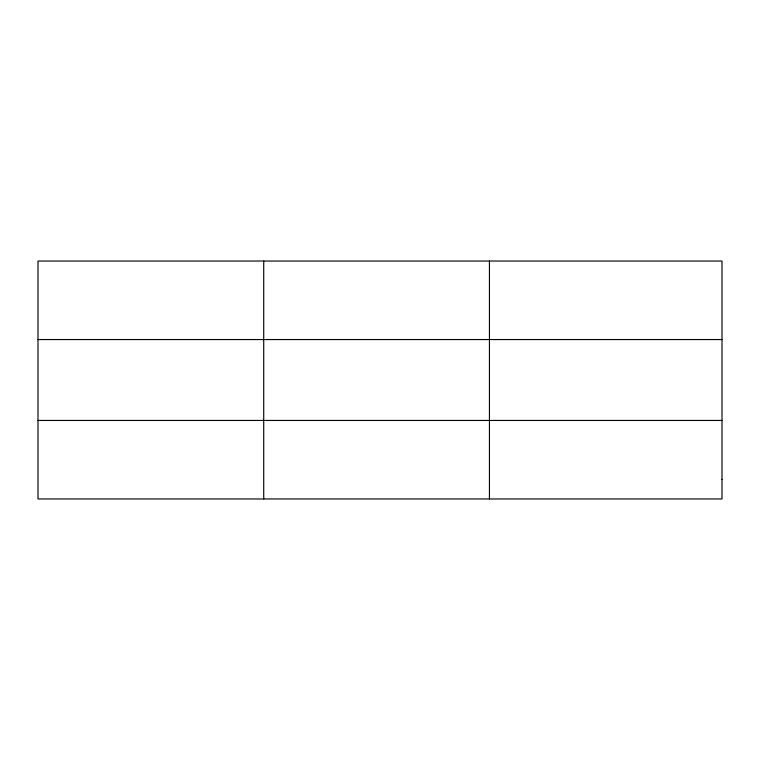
<?xml version="1.0" encoding="UTF-8"?>
<svg xmlns="http://www.w3.org/2000/svg" width="760" height="760" viewBox="0 0 760 760"><rect width="100%" height="100%" fill="white"/><g stroke="black" fill="none" stroke-linecap="round" stroke-linejoin="round"><path stroke-width="1.14" d="M263.72 498.959L263.72 261.041M489.44 498.959L489.44 261.041M38 339.549L722 339.549M38 420.451L722 420.451M722 479.332L722 498.959L38 498.959L38 261.041L722 261.041L722 479.332"/></g></svg>
